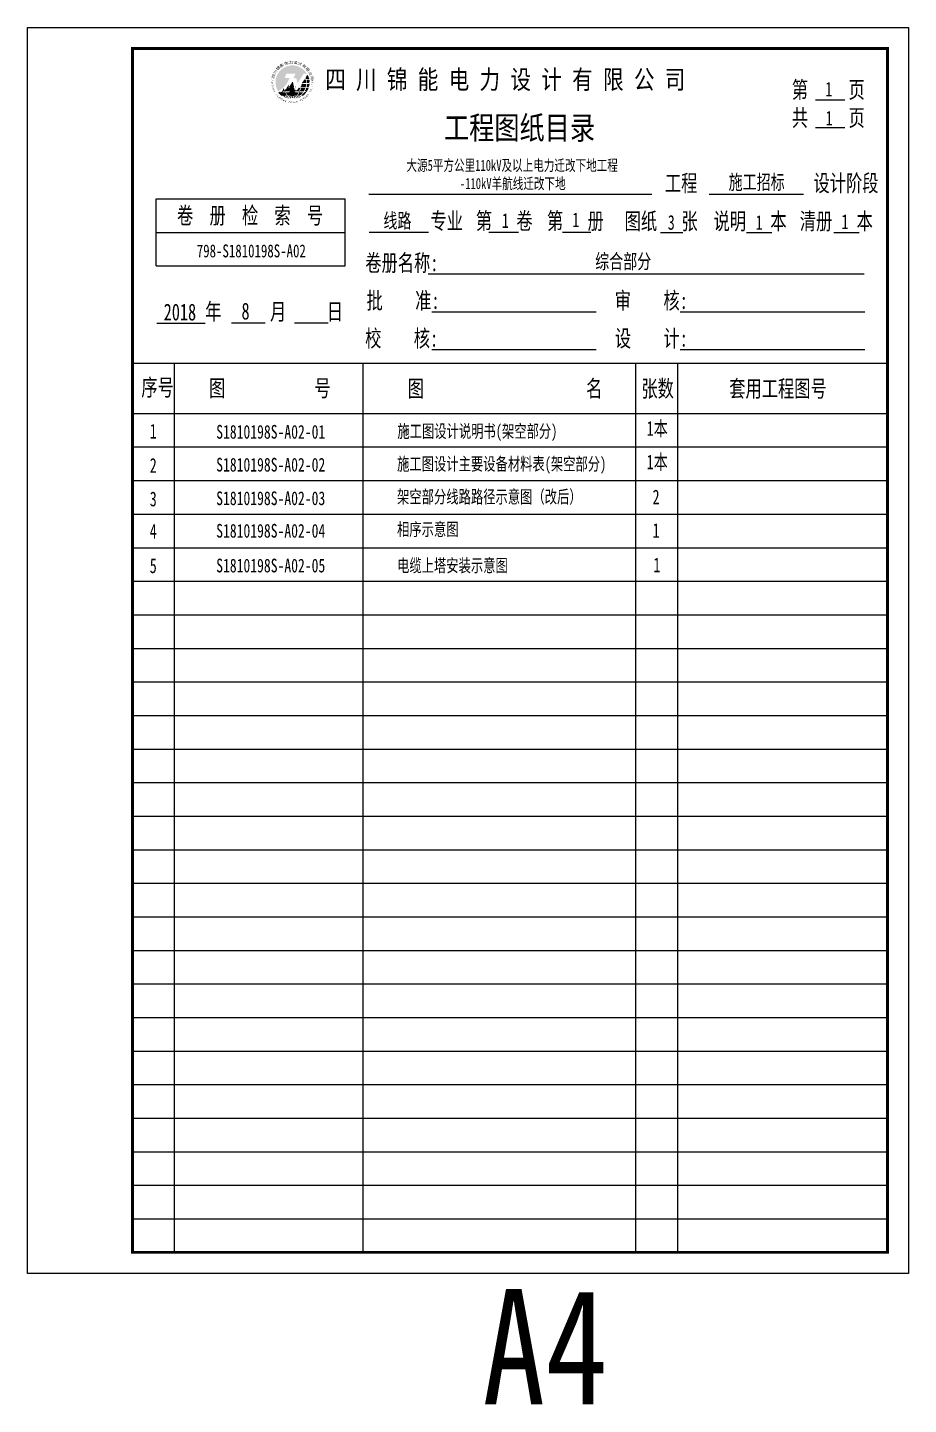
# Model space of a CAD drawing. Header units: inches. Extents: x 16 to 946, y -28 to 305.
# Drawn here: x 15.7 to 225.7, y -28.2 to 300.1 of the extents above; entities that cross this region are included whole.
import ezdxf
from ezdxf.enums import TextEntityAlignment as Align

# ---------------------------------------------------------------- set-up
doc = ezdxf.new("R2010")
doc.units = ezdxf.units.IN
doc.header["$MEASUREMENT"] = 0
for name, color, linetype in [('原状电力线', 7, 'Continuous'), ('图框', 84, 'Continuous'), ('图框－字', 40, 'Continuous')]:
    doc.layers.add(name, color=color, linetype=linetype)
doc.styles.add('宋体-0.71', font='', dxfattribs={"width": 0.71})
doc.styles.add('宋体-0.8', font='', dxfattribs={"width": 0.8})
doc.styles.add('宋体-0.9', font='', dxfattribs={"width": 0.9})
doc.styles.add('宋体B', font='', dxfattribs={"width": 0.75, "height": 3.5})
doc.styles.add('宋体－0.71', font='', dxfattribs={"width": 0.71})
doc.styles.get('宋体-0.71').set_extended_font_data('SimSun')
doc.styles.get('宋体-0.8').set_extended_font_data('SimSun')
doc.styles.get('宋体-0.9').set_extended_font_data('SimSun')
doc.styles.get('宋体B').set_extended_font_data('SimSun')
doc.styles.get('宋体－0.71').set_extended_font_data('SimSun')

# ---------------------------------------------------------------- blocks, each defined once
blk = doc.blocks.new('锦能logo')
h = blk.add_hatch(color=256)
h.set_gradient(color1=(0, 0, 255), color2=(209, 209, 255), rotation=134.99999999999994, one_color=1, tint=0.9100000262260437, name='CURVED')
h.paths.add_polyline_path([(2956.981062167134, 7398.653929549574, 0.1437894166291007), (2957.616142303794, 7396.491219602932, 0.1827803456007146), (2960.321191244089, 7399.67334109557), (2959.180153983889, 7399.67334109557), (2959.553200110413, 7400.673341095568), (2961.705198880404, 7400.673341095568), (2961.291227192975, 7399.563634659838), (2961.944313963222, 7399.563634659838), (2962.22901424623, 7398.383151630135), (2963.6834255885, 7400.673341095568), (2964.433883768071, 7400.673341095568, 0.7651000113716319)])
h = blk.add_hatch(color=256)
edge = h.paths.add_edge_path()
edge.add_spline(control_points=[(2964.321339429546, 7398.453929549575), (2964.333550000845, 7398.721104585125), (2964.320737977568, 7398.989764808892), (2964.28360268591, 7399.253929549574)], knot_values=[4.660048990562125, 4.660048990562125, 4.660048990562125, 4.660048990562125, 4.870036013834051, 4.870036013834051, 4.870036013834051, 4.870036013834051], degree=3, periodic=0)
edge.add_line((2964.28360268591, 7399.253929549574), (2963.946340973735, 7399.253929549574))
edge.add_line((2963.946340973735, 7399.253929549574), (2963.407530677874, 7398.453929549575))
edge.add_line((2963.407530677874, 7398.453929549575), (2964.321339429546, 7398.453929549575))
edge = h.paths.add_edge_path()
edge.add_line((2964.935806153789, 7399.253929549574), (2964.485973203536, 7399.253929549574))
edge.add_ellipse((2960.981062167133, 7398.653929549574), major_axis=(0, 4), ratio=0.8862548494234943, start_angle=267.13401601740213, end_angle=278.626926558679, ccw=False)
edge.add_line((2964.521647517566, 7398.453929549575), (2964.976059038221, 7398.453929549575))
edge.add_arc((2960.981062167133, 7398.653929549577), 3.999999999999988, 357.1340160173777, 359.9999999999757)
edge.add_arc((2960.981062167133, 7398.653929549573), 4, 1.13991e-11, 8.626926558690478)
edge = h.paths.add_edge_path()
edge.add_spline(control_points=[(2964.154284994874, 7397.453929549576), (2964.226842945412, 7397.701088076622), (2964.277265516587, 7397.956760359453), (2964.305052440105, 7398.228478990844), (2964.306294910523, 7398.241200859534), (2964.307479708482, 7398.253929549574)], knot_values=[4.39285942548523, 4.39285942548523, 4.39285942548523, 4.39285942548523, 4.597508568944722, 4.597508568944722, 4.607554696123628, 4.607554696123628, 4.607554696123628, 4.607554696123628], degree=3, periodic=0)
edge.add_line((2964.307479708481, 7398.253929549574), (2963.272828103908, 7398.253929549574))
edge.add_line((2963.272828103909, 7398.253929549574), (2963.152534636767, 7398.075323508726))
edge.add_ellipse((2960.981062167133, 7398.653929549574), major_axis=(0, 4), ratio=0.548638331573045, start_angle=252.54239687627899, end_angle=261.68290055675214, ccw=False)
edge.add_line((2963.074532614683, 7397.453929549574), (2964.154284994874, 7397.453929549574))
edge = h.paths.add_edge_path()
edge.add_line((2964.96101191556, 7398.253929549574), (2964.508311932138, 7398.253929549574))
edge.add_ellipse((2960.981062167133, 7398.653929549574), major_axis=(0, 4), ratio=0.8862548494234943, start_angle=252.5423968762787, end_angle=264.2608295227337, ccw=False)
edge.add_line((2964.362795140377, 7397.453929549574), (2964.796818972801, 7397.453929549574))
edge.add_arc((2960.981062167133, 7398.653929549573), 3.999999999999845, 342.5423968762892, 354.2608295227445)
edge = h.paths.add_edge_path()
edge.add_spline(control_points=[(2963.708071417149, 7396.453929549574), (2963.722060495244, 7396.476284119536), (2963.735835845721, 7396.498816594688), (2963.885982688607, 7396.750288058729), (2964.000270169787, 7396.996499318715), (2964.090091903093, 7397.253929549575)], knot_values=[4.097934744531436, 4.097934744531436, 4.097934744531436, 4.097934744531436, 4.119530461088637, 4.119530461088637, 4.337106801878666, 4.337106801878666, 4.337106801878666, 4.337106801878666], degree=3, periodic=0)
edge.add_line((2964.090091903093, 7397.253929549575), (2963.036809336644, 7397.253929549575))
edge.add_ellipse((2960.981062167133, 7398.653929549574), major_axis=(0, 4), ratio=0.548638331573045, start_angle=236.63298703077072, end_angle=249.5126848852783, ccw=False)
edge.add_line((2962.813875537502, 7396.453929549574), (2963.708071417149, 7396.453929549574))
edge = h.paths.add_edge_path()
edge.add_line((2964.728060966172, 7397.253929549575), (2964.301858023566, 7397.253929549575))
edge.add_ellipse((2960.981062167133, 7398.653929549574), major_axis=(0, 4), ratio=0.8862548494234943, start_angle=236.6329870307723, end_angle=249.51268488527768, ccw=False)
edge.add_line((2963.941737067337, 7396.453929549574), (2964.321720784831, 7396.453929549574))
edge.add_arc((2960.981062167133, 7398.653929549574), 3.999999999999916, 326.6329870307686, 339.5126848852755)
edge = h.paths.add_edge_path()
edge.add_spline(control_points=[(2962.784279539617, 7395.453929549574), (2963.0816886685, 7395.670685139674), (2963.349455536195, 7395.941706136046), (2963.573843342575, 7396.253929549574)], knot_values=[3.714253050741603, 3.714253050741603, 3.714253050741603, 3.714253050741603, 4.031885701711839, 4.031885701711839, 4.031885701711839, 4.031885701711839], degree=3, periodic=0)
edge.add_line((2963.573843342575, 7396.253929549574), (2962.736704828167, 7396.253929549574))
edge.add_ellipse((2960.981062167133, 7398.653929549574), major_axis=(0, 4), ratio=0.548638331573045, start_angle=216.8698976458475, end_angle=233.130102354157, ccw=False)
edge.add_line((2962.297794162909, 7395.453929549574), (2962.784279539617, 7395.453929549574))
edge = h.paths.add_edge_path()
edge.add_line((2964.181062167133, 7396.253929549574), (2963.817077685288, 7396.253929549574))
edge.add_ellipse((2960.981062167133, 7398.653929549574), major_axis=(0, 4), ratio=0.8862548494234943, start_angle=216.8698976458474, end_angle=233.1301023541559, ccw=False)
edge.add_line((2963.108073805749, 7395.453929549574), (2963.381062167133, 7395.453929549574))
edge.add_arc((2960.981062167133, 7398.653929549574), 3.999999999999961, 306.8698976458538, 323.1301023541625)
h = blk.add_hatch(color=256)
edge = h.paths.add_edge_path()
edge.add_line((2964.636341288388, 7400.278409326524), (2964.359166231878, 7399.866872934381))
edge.add_ellipse((2960.981062167133, 7398.653929549574), major_axis=(0, 4), ratio=0.8862548494234943, start_angle=281.5369590328168, end_angle=287.6520596271704, ccw=False)
edge.add_line((2964.45445762818, 7399.453929549574), (2964.900245755586, 7399.453929549574))
edge.add_arc((2960.981062167133, 7398.653929549574), 3.999999999999953, 11.53695903281878, 23.96132766610068)
edge = h.paths.add_edge_path()
edge.add_spline(control_points=[(2964.250670857409, 7399.453929549574), (2964.238540475621, 7399.518107791411), (2964.224955721538, 7399.581923909234), (2964.209926932942, 7399.645289493854)], knot_values=[4.923285607825284, 4.923285607825284, 4.923285607825284, 4.923285607825284, 4.974821320729691, 4.974821320729691, 4.974821320729691, 4.974821320729691], degree=3, periodic=0)
edge.add_line((2964.209926932942, 7399.645289493854), (2964.081043547701, 7399.453929549574))
edge.add_line((2964.081043547701, 7399.453929549574), (2964.250670857409, 7399.453929549574))
h = blk.add_hatch(color=256)
edge = h.paths.add_edge_path()
edge.add_ellipse((2960.981062167133, 7398.653929549574), major_axis=(0, 4), ratio=0.2227920946588142, start_angle=112.99399430776069, end_angle=123.36701296922661, ccw=False)
edge.add_arc((2957.627393821145, 7401.120008587621), 4.758928899940781, 290.43028847167915, 302.16282589198244, ccw=False)
edge.add_spline(control_points=[(2959.288581126923, 7396.660427776624), (2959.311716001526, 7396.59007686566), (2959.336077830355, 7396.521201268988), (2959.361581253227, 7396.453929549574)], knot_values=[2.11062697296516, 2.11062697296516, 2.11062697296516, 2.11062697296516, 2.174523381089376, 2.174523381089376, 2.174523381089376, 2.174523381089376], degree=3, periodic=0)
edge.add_line((2959.361581253227, 7396.453929549574), (2960.236789836156, 7396.453929549574))
edge = h.paths.add_edge_path()
edge.add_ellipse((2960.981062167133, 7398.653929549574), major_axis=(0, 4), ratio=0.548638331573045, start_angle=120.9869532087852, end_angle=123.36701296923081, ccw=False)
edge.add_arc((2957.627393821145, 7401.120008587621), 4.75892889994079, 281.33658652327006, 288.02179753906887, ccw=False)
edge.add_line((2958.562867329798, 7396.453929549574), (2959.148248796764, 7396.453929549574))
edge = h.paths.add_edge_path()
edge.add_ellipse((2960.981062167133, 7398.653929549574), major_axis=(0, 4), ratio=0.8862548494234943, start_angle=126.86989764584419, end_angle=143.1301023541536, ccw=False)
edge.add_line((2958.145046648978, 7396.253929549574), (2957.781062167133, 7396.253929549574))
edge.add_arc((2960.981062167133, 7398.653929549574), 3.999999999999808, 216.869897645844, 233.130102354156)
edge.add_line((2958.581062167133, 7395.453929549574), (2958.854050528517, 7395.453929549574))
edge = h.paths.add_edge_path()
edge.add_ellipse((2960.981062167133, 7398.653929549574), major_axis=(0, 4), ratio=0.548638331573045, start_angle=126.869897645843, end_angle=143.1301023541535, ccw=False)
edge.add_line((2959.225419506099, 7396.253929549574), (2958.388133573606, 7396.253929549574))
edge.add_spline(control_points=[(2958.388133573605, 7396.253929549574), (2958.428873015288, 7396.197209226918), (2958.47105159217, 7396.141861338325), (2958.514584378582, 7396.087959601681)], knot_values=[2.251264128307453, 2.251264128307453, 2.251264128307453, 2.251264128307453, 2.308950918631056, 2.308950918631056, 2.308950918631056, 2.308950918631056], degree=3, periodic=0)
edge.add_spline(control_points=[(2958.514584378582, 7396.087959601681), (2958.579933067868, 7396.007045694479), (2958.648333350761, 7395.929390565146), (2958.719497950681, 7395.855243577877)], knot_values=[2.308950918631056, 2.308950918631056, 2.308950918631056, 2.308950918631056, 2.395546711078183, 2.395546711078183, 2.395546711078183, 2.395546711078183], degree=3, periodic=0)
edge.add_spline(control_points=[(2958.719497950681, 7395.855243577877), (2958.784879693385, 7395.787121797534), (2958.852594748059, 7395.721961178952), (2958.922420333952, 7395.659955102126)], knot_values=[2.395546711078183, 2.395546711078183, 2.395546711078183, 2.395546711078183, 2.475105702872352, 2.475105702872352, 2.475105702872352, 2.475105702872352], degree=3, periodic=0)
edge.add_spline(control_points=[(2958.922420333952, 7395.659955102126), (2958.998625351018, 7395.592284003029), (2959.07734416236, 7395.528370189746), (2959.158287177293, 7395.46846503519)], knot_values=[2.475105702872352, 2.475105702872352, 2.475105702872352, 2.475105702872352, 2.5619333928921, 2.5619333928921, 2.5619333928921, 2.5619333928921], degree=3, periodic=0)
edge.add_spline(control_points=[(2959.158287177293, 7395.46846503519), (2959.164869775819, 7395.463593316706), (2959.171467084271, 7395.458748109767), (2959.178078946897, 7395.453929549574)], knot_values=[2.5619333928921, 2.5619333928921, 2.5619333928921, 2.5619333928921, 2.568994555918444, 2.568994555918444, 2.568994555918444, 2.568994555918444], degree=3, periodic=0)
edge.add_line((2959.178078946897, 7395.453929549574), (2959.664330171358, 7395.453929549574))
edge = h.paths.add_edge_path()
edge.add_ellipse((2960.981062167133, 7398.653929549574), major_axis=(0, 4), ratio=0.2227920946588142, start_angle=126.8698976458474, end_angle=143.1301023541531, ccw=False)
edge.add_line((2960.268127464225, 7396.253929549574), (2959.44278636639, 7396.253929549574))
edge.add_spline(control_points=[(2959.44278636639, 7396.253929549574), (2959.566802330377, 7395.968304404979), (2959.711907769087, 7395.717357848514), (2959.885958734283, 7395.492582574107), (2959.901564914547, 7395.473031038097), (2959.917281615523, 7395.453929549574)], knot_values=[2.239461292921109, 2.239461292921109, 2.239461292921109, 2.239461292921109, 2.525164764367402, 2.525164764367402, 2.553069319174483, 2.553069319174483, 2.553069319174483, 2.553069319174483], degree=3, periodic=0)
edge.add_line((2959.917281615523, 7395.453929549574), (2960.446361139952, 7395.453929549574))
edge = h.paths.add_edge_path()
edge.add_ellipse((2960.981062167133, 7398.653929549574), major_axis=(0, 4), ratio=0.8862548494234943, start_angle=148.2116693829467, end_angle=179.9999999999962, ccw=False)
edge.add_line((2959.113607321071, 7395.253929549574), (2958.873931416562, 7395.253929549574))
edge.add_arc((2960.981062167133, 7398.653929549574), 4, 238.2116693829475, 269.9999999999968)
h = blk.add_hatch(color=256)
edge = h.paths.add_edge_path()
edge.add_line((2960.303633320672, 7397.453929549576), (2961.275626788034, 7397.453929549574))
edge.add_line((2961.275626788034, 7397.453929549574), (2961.028117067938, 7398.653859529253))
edge.add_arc((2949.396426195539, 7404.858068765025), 13.18288453989743, 325.8301632773273, 331.9250557706892, ccw=False)
h.paths.add_polyline_path([(2960.656764305257, 7395.45319312562), (2960.470422019384, 7396.254326736809), (2961.491919576964, 7396.254326736809), (2961.312051362964, 7395.45319312562)])
edge = h.paths.add_edge_path()
edge.add_line((2961.554203114296, 7396.67963156367), (2961.523220757679, 7396.454030657793))
edge.add_line((2961.523220757679, 7396.454030657793), (2960.438661576827, 7396.454030657792))
edge.add_line((2960.438661576827, 7396.454030657792), (2960.338518995747, 7397.25691873606))
edge.add_line((2960.338518995747, 7397.25691873606), (2961.331495671739, 7397.253929549575))
edge.add_line((2961.331495671739, 7397.253929549575), (2961.373950294682, 7397.011791336146))
edge.add_arc((2961.870947410163, 7397.066507578737), 0.4999999999999713, 186.2826018710461, 230.6920239323921)
h.paths.add_polyline_path([(2959.288296430605, 7396.660355698461), (2960.160759453479, 7397.090699799897), (2960.137815593471, 7397.262492086918)])
h = blk.add_hatch(color=256)
edge = h.paths.add_edge_path()
edge.add_ellipse((2960.981062167133, 7398.653929549574), major_axis=(0, 4), ratio=0.548638331573045, start_angle=148.2116693829451, end_angle=156.4349843470533, ccw=False)
edge.add_line((2959.825009467735, 7395.253929549574), (2959.487741293253, 7395.253929549574))
edge.add_spline(control_points=[(2959.487741293253, 7395.253929549574), (2959.497414595796, 7395.248441286056), (2959.50711107926, 7395.243007554984), (2959.705199304247, 7395.133381292929), (2959.901981436066, 7395.049746957019), (2960.103702934556, 7394.987501514934)], knot_values=[2.675861574488249, 2.675861574488249, 2.675861574488249, 2.675861574488249, 2.685596137520381, 2.685596137520381, 2.87426176627722, 2.87426176627722, 2.87426176627722, 2.87426176627722], degree=3, periodic=0)
edge = h.paths.add_edge_path()
edge.add_ellipse((2960.981062167133, 7398.653929549574), major_axis=(0, 4), ratio=0.2227920946588142, start_angle=148.2116693829511, end_angle=159.7350271753392, ccw=False)
edge.add_line((2960.511610093494, 7395.253929549574), (2960.102659638547, 7395.253929549574))
edge.add_spline(control_points=[(2960.102659638531, 7395.253929549589), (2960.271023879841, 7395.093847910067), (2960.447455135382, 7394.981508139251), (2960.639160360004, 7394.912288348518), (2960.655780749933, 7394.90669959402), (2960.672395110727, 7394.901526130303)], knot_values=[2.660182515614395, 2.660182515614395, 2.660182515614395, 2.660182515614395, 2.946025558428636, 2.946025558428636, 2.973172350748402, 2.973172350748402, 2.973172350748402, 2.973172350748402], degree=3, periodic=0)
edge = h.paths.add_edge_path(flags=17)
edge.add_spline(control_points=[(2961.858516553375, 7394.987577166084), (2962.070582387616, 7395.053111472752), (2962.277192669183, 7395.142258694488), (2962.474328626089, 7395.253929549574)], knot_values=[3.408957094167295, 3.408957094167295, 3.408957094167295, 3.408957094167295, 3.607306422438473, 3.607306422438473, 3.607306422438473, 3.607306422438473], degree=3, periodic=0)
edge.add_line((2962.474328626089, 7395.253929549574), (2962.137114866532, 7395.253929549574))
edge.add_ellipse((2960.981062167133, 7398.653929549574), major_axis=(0, 4), ratio=0.548638331573045, start_angle=203.5677259901117, end_angle=211.7883306170559, ccw=False)
edge = h.paths.add_edge_path()
edge.add_line((2963.088192917704, 7395.253929549574), (2962.848517013196, 7395.253929549574))
edge.add_ellipse((2960.981062167133, 7398.653929549574), major_axis=(0, 4), ratio=0.8862548494234943, start_angle=179.9999999999962, end_angle=211.7883306170542, ccw=False)
edge.add_arc((2960.981062167133, 7398.653929549574), 4, 269.9999999999968, 301.7883306170561)
h = blk.add_hatch(color=256)
edge = h.paths.add_edge_path()
edge.add_spline(control_points=[(2962.871261622121, 7397.453929549574), (2962.886847128583, 7397.541483108903), (2962.900749563245, 7397.630106074602), (2962.912924268924, 7397.719561386606)], knot_values=[4.39846764421691, 4.39846764421691, 4.39846764421691, 4.39846764421691, 4.469670888643413, 4.469670888643413, 4.469670888643413, 4.469670888643413], degree=3, periodic=0)
edge.add_line((2962.912924268924, 7397.719561386606), (2962.734017808048, 7397.453929549574))
edge.add_line((2962.734017808048, 7397.453929549574), (2962.871261622121, 7397.453929549574))
edge = h.paths.add_edge_path()
edge.add_spline(control_points=[(2962.600473923594, 7396.453929549574), (2962.640374726167, 7396.559172065085), (2962.677499260145, 7396.668319759509), (2962.757534068245, 7396.932966224926), (2962.797902888273, 7397.091194768968), (2962.832336246277, 7397.253929549575)], knot_values=[4.108645960211935, 4.108645960211935, 4.108645960211935, 4.108645960211935, 4.208607940612338, 4.208607940612338, 4.343707102819545, 4.343707102819545, 4.343707102819545, 4.343707102819545], degree=3, periodic=0)
edge.add_line((2962.832336246277, 7397.253929549575), (2962.599315234083, 7397.253929549575))
edge.add_line((2962.599315234084, 7397.253929549575), (2962.271781169773, 7396.767622488517))
edge.add_arc((2961.870947410164, 7397.066507578737), 0.4999999999999713, 255.2323980017045, 323.2896350481477, ccw=False)
edge.add_ellipse((2960.981062167133, 7398.653929549574), major_axis=(0, 4), ratio=0.2227920946588142, start_angle=236.6329870307735, end_angle=238.820130398395, ccw=False)
edge.add_line((2961.72533449811, 7396.453929549574), (2962.600473923594, 7396.453929549574))
edge = h.paths.add_edge_path()
edge.add_spline(control_points=[(2962.044765516351, 7395.453929549574), (2962.077254990169, 7395.493381026517), (2962.109265684618, 7395.534732932496), (2962.280280676527, 7395.769808874506), (2962.408222392252, 7395.997981287271), (2962.519292112041, 7396.253929549574)], knot_values=[3.730062961207604, 3.730062961207604, 3.730062961207604, 3.730062961207604, 3.787747146551104, 3.787747146551104, 4.043715071269597, 4.043715071269597, 4.043715071269597, 4.043715071269597], degree=3, periodic=0)
edge.add_line((2962.519292112041, 7396.253929549574), (2961.693996870041, 7396.253929549574))
edge.add_ellipse((2960.981062167133, 7398.653929549574), major_axis=(0, 4), ratio=0.2227920946588142, start_angle=216.869897645847, end_angle=233.13010235415152, ccw=False)
edge.add_line((2961.515763194314, 7395.453929549574), (2962.044765516351, 7395.453929549574))
edge = h.paths.add_edge_path()
edge.add_spline(control_points=[(2961.687206736099, 7395.108670120731), (2961.710849277093, 7395.126184182917), (2961.734401723015, 7395.144603203798), (2961.757839030543, 7395.1639211968)], knot_values=[3.526917542540041, 3.526917542540041, 3.526917542540041, 3.526917542540041, 3.566033487143058, 3.566033487143058, 3.566033487143058, 3.566033487143058], degree=3, periodic=0)
edge.add_spline(control_points=[(2961.757839030543, 7395.1639211968), (2961.791066722037, 7395.191308827008), (2961.824062991302, 7395.220503344761), (2961.856756475953, 7395.251487690944)], knot_values=[3.566033487143058, 3.566033487143058, 3.566033487143058, 3.566033487143058, 3.621489197586636, 3.621489197586636, 3.621489197586636, 3.621489197586636], degree=3, periodic=0)
edge.add_spline(control_points=[(2961.856756475953, 7395.251487690944), (2961.857614028328, 7395.252300412498), (2961.858471372382, 7395.25311436548), (2961.859328506827, 7395.253929549591)], knot_values=[3.621489197586636, 3.621489197586636, 3.621489197586636, 3.621489197586636, 3.622943804725669, 3.622943804725669, 3.622943804725669, 3.622943804725669], degree=3, periodic=0)
edge.add_line((2961.85932850681, 7395.253929549574), (2961.450514240773, 7395.253929549574))
edge.add_ellipse((2960.981062167133, 7398.653929549574), major_axis=(0, 4), ratio=0.2227920946588142, start_angle=200.2593301670571, end_angle=211.7883306170499, ccw=False)
edge.add_spline(control_points=[(2961.289646889722, 7394.901389705381), (2961.306832910057, 7394.9067557857), (2961.32402443564, 7394.91257148374), (2961.34122246483, 7394.918837188779)], knot_values=[3.309935535646117, 3.309935535646117, 3.309935535646117, 3.309935535646117, 3.338035074114369, 3.338035074114369, 3.338035074114369, 3.338035074114369], degree=3, periodic=0)
edge.add_spline(control_points=[(2961.34122246483, 7394.918837188779), (2961.358880588583, 7394.925270518653), (2961.376545568579, 7394.932178255442), (2961.399365473753, 7394.941710888665), (2961.404513032477, 7394.943903845129), (2961.409660913406, 7394.946139630558)], knot_values=[3.338035074114369, 3.338035074114369, 3.338035074114369, 3.338035074114369, 3.36688635248987, 3.36688635248987, 3.375288881217743, 3.375288881217743, 3.375288881217743, 3.375288881217743], degree=3, periodic=0)
edge.add_spline(control_points=[(2961.409660913406, 7394.946139630558), (2961.433397456778, 7394.956448691416), (2961.457140850441, 7394.967668326879), (2961.480866759613, 7394.979792719738)], knot_values=[3.375288881217743, 3.375288881217743, 3.375288881217743, 3.375288881217743, 3.4140323934231, 3.4140323934231, 3.4140323934231, 3.4140323934231], degree=3, periodic=0)
edge.add_spline(control_points=[(2961.480866759613, 7394.979792719738), (2961.503459204677, 7394.991337890781), (2961.526035795927, 7395.003703437707), (2961.548575522274, 7395.016884337836)], knot_values=[3.4140323934231, 3.4140323934231, 3.4140323934231, 3.4140323934231, 3.450925001616034, 3.450925001616034, 3.450925001616034, 3.450925001616034], degree=3, periodic=0)
edge.add_spline(control_points=[(2961.548575522274, 7395.016884337836), (2961.572467203149, 7395.030855841071), (2961.596317464107, 7395.04574344226), (2961.620101281948, 7395.061541159631)], knot_values=[3.450925001616034, 3.450925001616034, 3.450925001616034, 3.450925001616034, 3.490030464037291, 3.490030464037291, 3.490030464037291, 3.490030464037291], degree=3, periodic=0)
edge.add_spline(control_points=[(2961.620101281948, 7395.061541159631), (2961.642535885747, 7395.076442700357), (2961.664911371012, 7395.092154027529), (2961.687206736099, 7395.108670120731)], knot_values=[3.490030464037291, 3.490030464037291, 3.490030464037291, 3.490030464037291, 3.526917542540041, 3.526917542540041, 3.526917542540041, 3.526917542540041], degree=3, periodic=0)
h = blk.add_hatch(color=256)
edge = h.paths.add_edge_path()
edge.add_spline(control_points=[(2960.981062167194, 7394.853935159444), (2960.981727004263, 7394.854017897967), (2960.991820073574, 7394.85503193055), (2961.038327152559, 7394.893489684063), (2961.071455213247, 7394.93046201283), (2961.148447622351, 7395.051408580002), (2961.192914586096, 7395.141947061633), (2961.236713616394, 7395.253929549574)], knot_values=[3.169311877621223, 3.169311877621223, 3.169311877621223, 3.169311877621223, 3.323781551669675, 3.323781551669675, 3.478251225718127, 3.478251225718127, 3.66092720216701, 3.66092720216701, 3.66092720216701, 3.66092720216701], degree=3, periodic=0)
edge.add_line((2961.236713616394, 7395.253929549574), (2960.725135237765, 7395.253929549574))
edge.add_spline(control_points=[(2960.725135237765, 7395.253929549574), (2960.779769687456, 7395.113926995359), (2960.836751859494, 7395.007446897527), (2960.9219513646, 7394.892951199977), (2960.953212038973, 7394.867689729759), (2960.977467314246, 7394.854184245434), (2960.980650265171, 7394.853986420347), (2960.981062167138, 7394.853935159435)], knot_values=[2.62227151623049, 2.62227151623049, 2.62227151623049, 2.62227151623049, 2.850686360674083, 2.850686360674083, 3.018171193868114, 3.018171193868114, 3.113873434683093, 3.113873434683093, 3.113873434683093, 3.113873434683093], degree=3, periodic=0)
at = {"color": 7, "lineweight": 0}
for p, q in [((2963.946340973735, 7399.253929549574), (2963.407530677874, 7398.453929549575)), ((2964.636341288388, 7400.278409326524), (2964.359166231878, 7399.866872934381)), ((2961.275626788034, 7397.453929549574), (2961.028117067938, 7398.653859529253)), ((2961.373950294682, 7397.011791336146), (2961.331495671739, 7397.253929549575)), ((2962.599315234083, 7397.253929549575), (2962.271781169773, 7396.767622488517))]:
    blk.add_line(p, q, dxfattribs=at)
for p, q in [((2960.137815593471, 7397.262492086918), (2959.288296430605, 7396.660355698461)), ((2959.288296430605, 7396.660355698461), (2960.160759453479, 7397.090699799897)), ((2960.160759453479, 7397.090699799897), (2960.137815593471, 7397.262492086918)), ((2960.303633320672, 7397.453929549576), (2961.275626788034, 7397.453929549574)), ((2960.338518995747, 7397.25691873606), (2961.331495671739, 7397.253929549575)), ((2960.338518995747, 7397.25691873606), (2960.438661576827, 7396.454030657792)), ((2960.438661576827, 7396.454030657792), (2961.523220757679, 7396.454030657793)), ((2960.470422019384, 7396.254326736809), (2961.491919576964, 7396.254326736809)), ((2960.656764305257, 7395.45319312562), (2960.470422019384, 7396.254326736809)), ((2961.491919576964, 7396.254326736809), (2961.312051362964, 7395.45319312562)), ((2961.554203114296, 7396.67963156367), (2961.523220757679, 7396.454030657793)), ((2961.312051362964, 7395.45319312562), (2960.656764305257, 7395.45319312562))]:
    blk.add_line(p, q)
for centre, radius, start, end in [((2960.981062167133, 7398.653929549574), 3.999999999999999, 11.53695903280796, 23.96132766610368), ((2960.981062167133, 7398.653929549573), 4, 0, 8.626926558710773), ((2960.981062167133, 7398.653929549574), 4, 216.8698976458544, 233.1301023541664), ((2957.627393821145, 7401.120008587621), 4.758928899940781, 281.3365865232777, 288.0217975390541), ((2949.396426195539, 7404.858068765025), 13.18288453989743, 325.8301632773273, 331.9250557706892), ((2961.870947410163, 7397.066507578737), 0.4999999999999713, 186.2826018710461, 230.6920239323921), ((2961.870947410164, 7397.066507578737), 0.4999999999999713, 255.232398001711, 323.2896350481268), ((2960.981062167133, 7398.653929549574), 4, 306.8698976458335, 323.1301023541456), ((2960.981062167133, 7398.653929549574), 4, 326.6329870307663, 339.5126848852572), ((2960.981062167133, 7398.653929549573), 3.999999999999999, 342.5423968762713, 354.2608295227657)]:
    blk.add_arc(centre, radius, start, end, dxfattribs=at)
for start_param, end_param in [(4.913746901175043, 5.020475540637175), (2.214297435588184, 2.498091544796467)]:
    blk.add_ellipse((2960.981062167133, 7398.653929549574), major_axis=(0, 4), ratio=0.8862548494234943, start_param=start_param, end_param=end_param)
blk.add_open_spline([(2958.388133573605, 7396.253929549574), (2958.612520476636, 7395.941522284908), (2958.880565643273, 7395.670749807746), (2959.178078946897, 7395.453929549574)], degree=3)
at = {"width": 1.199999999999999}
for s, height, rotation, style, p in [('锦', 0.6, 47.72727272727273, '宋体-0.9', (2957.506557434682, 7401.419712636435)), ('能', 0.6, 34.0909090909091, '宋体-0.8', (2958.246008285137, 7402.167906883606)), ('电', 0.6, 20.45454545454546, '宋体-0.8', (2959.165383876876, 7402.687764077343)), ('力', 0.6, 6.818181818181818, '宋体-0.71', (2960.194816752031, 7402.993218109758)), ('设', 0.6, 353.1818181818182, '宋体－0.71', (2961.217755710953, 7403.090085648852)), ('计', 0.6, 339.5454545454545, '宋体-0.8', (2962.264045471879, 7402.92139644756)), ('有', 0.6, 325.9090909090909, '宋体-0.8', (2963.230902280205, 7402.483390558791)), ('S', 0.4, 262.9846218197222, '宋体-0.8', (2956.044725810823, 7399.287284823755)), ('四', 0.6, 75.00000000000001, '宋体-0.8', (2956.620283041136, 7399.489826739384)), ('川', 0.6, 61.36363636363636, '宋体-0.8', (2956.929735555601, 7400.541327975904)), ('限', 0.6, 312.2727272727273, '宋体－0.71', (2964.07805952731, 7401.866034095592)), ('公', 0.6, 298.6363636363636, '宋体-0.8', (2964.75650162721, 7401.045383321623)), ('司', 0.6, 285, '宋体-0.8', (2965.244470925319, 7400.092294421289)), ('D', 0.4, 92.9846218197223, '宋体-0.8', (2965.952385471478, 7398.887382177773)), ('I', 0.4, 268.4131932482936, '宋体-0.8', (2956.006947292615, 7398.817443283114)), ('C', 0.4, 273.8417646768651, '宋体-0.8', (2956.013787457748, 7398.346134995589)), ('H', 0.4, 279.2703361054365, '宋体-0.8', (2956.065184948741, 7397.877587679225)), ('U', 0.4, 284.6989075340079, '宋体-0.8', (2956.16067872108, 7397.416004285682)), ('A', 0.4, 290.1274789625793, '宋体-0.8', (2956.29941217887, 7396.965525299001)), ('N', 0.4, 295.5560503911508, '宋体-0.8', (2956.480140858645, 7396.530191594751)), ('J', 0.4, 306.4131932482936, '宋体-0.8', (2956.960737049911, 7395.720409227881)), ('N', 0.4, 49.55605039115081, '宋体-0.8', (2964.751882952747, 7395.405935379516)), ('C', 0.4, 60.41319324829371, '宋体-0.8', (2965.296179874169, 7396.17435000853)), ('O', 0.4, 65.84176467686511, '宋体-0.8', (2965.511406205129, 7396.593701789512)), ('L', 0.4, 82.12747896257942, '宋体-0.8', (2965.907371537007, 7397.946800481983)), ('T', 0.4, 87.55605039115088, '宋体-0.8', (2965.952174378707, 7398.416024303976)), ('.', 0.4, 71.2703361054365, '宋体-0.8', (2965.685994555029, 7397.031534175053)), (',', 0.4, 76.698907534008, '宋体-0.8', (2965.818378835732, 7397.483919731822)), ('I', 0.4, 311.8417646768651, '宋体-0.8', (2957.256293529224, 7395.353224455203)), ('N', 0.4, 317.2703361054363, '宋体-0.8', (2957.585261836886, 7395.01564758647)), ('N', 0.4, 322.6989075340079, '宋体-0.8', (2957.944691069446, 7394.710706745434)), ('E', 0.4, 328.1274789625793, '宋体-0.8', (2958.331357083612, 7394.441137304956)), ('N', 0.4, 333.5560503911507, '宋体-0.8', (2958.741791417379, 7394.209357350224)), ('G', 0.4, 338.9846218197222, '宋体-0.8', (2959.172312402744, 7394.017445988105)), ('P', 0.4, 349.841764676865, '宋体-0.8', (2960.078021393778, 7393.759741885864)), ('O', 0.4, 355.2703361054365, '宋体-0.8', (2960.545085030853, 7393.696260796764)), ('W', 0.4, 0.6989075340078, '宋体-0.8', (2961.01605945935, 7393.677250866407)), ('E', 0.4, 6.127478962579288, '宋体-0.8', (2961.486719955994, 7393.702882617207)), ('R', 0.4, 11.5560503911507, '宋体-0.8', (2961.952844613533, 7393.772926127857)), ('D', 0.4, 22.4131932482936, '宋体-0.8', (2962.85483972493, 7394.04334247309)), ('E', 0.4, 27.84176467686501, '宋体-0.8', (2963.282619124345, 7394.241289625599)), ('S', 0.4, 33.2703361054365, '宋体-0.8', (2963.689753153948, 7394.47881893261)), ('I', 0.4, 38.69890753400791, '宋体-0.8', (2964.072589750047, 7394.753799714553)), ('G', 0.4, 44.1274789625794, '宋体-0.8', (2964.427694801189, 7395.063765345557))]:
    blk.add_text(s, height=height, rotation=rotation, dxfattribs=dict(at, style=style)).set_placement(p)

msp = doc.modelspace()

# ---------------------------------------------------------------- linework, layer by layer
at = {"layer": '图框', "color": 0}
for p, q in [((203.5843929706916, 282.8458281716848), (210.5843929706916, 282.8458281716848)), ((203.5843929706916, 276.2957281716845), (210.5843929706916, 276.2957281716845)), ((164.5785089376622, 260.2661209147236), (97.08677160884329, 260.2661209147236)), ((200.7492716088436, 260.2661209147236), (178.21061825779, 260.2661209147236)), ((46.42387160425822, 243.2620209147235), (46.42387160425822, 259.2620209147235)), ((46.42387160425822, 259.2620209147235), (91.42387160425824, 259.2620209147235)), ((91.42387160425824, 243.2620209147235), (91.42387160425824, 259.2620209147235)), ((46.42387160425822, 251.2620209147235), (91.42387160425915, 251.2620209147235)), ((111.303521523736, 251.2661209147236), (97.18021360781496, 251.2661209147236)), ((132.7567911922706, 251.2661209147236), (125.7148017259223, 251.2661209147236)), ((149.9852322417211, 251.2661209147236), (143.2779542377541, 251.2661209147236)), ((171.971522990997, 251.1938664010913), (166.6003552727097, 251.1938664010913)), ((193.1427316729701, 251.1938664010913), (187.14273167297, 251.1938664010913)), ((213.9753042183436, 251.1938664010913), (207.9753042183436, 251.1938664010913)), ((46.42387160425822, 243.2620209147235), (91.42387160425824, 243.2620209147235)), ((215.1963473470787, 241.2661209147236), (111.2554716088434, 241.2661209147236)), ((151.2683719292181, 232.2661209147236), (112.1471716088435, 232.2661209147236)), ((215.3256980270235, 232.2661209147236), (171.3467716088435, 232.2661209147236)), ((46.51763883908825, 229.6159281716846), (58.08217160645563, 229.6159281716846)), ((64.37306348445918, 229.729428171685), (72.3730634844592, 229.729428171685)), ((79.38807160645592, 229.729428171685), (87.38807160645592, 229.729428171685)), ((151.2683719292181, 223.2661209147236), (112.1471716088435, 223.2661209147236)), ((215.3256980270235, 223.2661209147236), (171.3467716088435, 223.2661209147236)), ((40.73097160425915, 220.1016209147237), (220.7309716064556, 220.1016209147237)), ((50.73097160425914, 8.101620914723746), (50.73097160425914, 220.1016209147237)), ((95.73097160425915, 8.101620914723746), (95.73097160425915, 220.1016209147237)), ((160.7309716042591, 8.101620914723746), (160.7309716042591, 220.1016209147237)), ((170.7309716042591, 8.101620914723746), (170.7309716042591, 220.1016209147237)), ((40.73097160425915, 208.1016209147238), (220.7309716064556, 208.1016209147238)), ((40.73097160425915, 200.1016209147238), (220.7309716064556, 200.1016209147238)), ((40.73097160425915, 192.1016209147237), (220.7309716064556, 192.1016209147237)), ((40.73097160425915, 184.1016209147237), (220.7309716064556, 184.1016209147237)), ((40.73097160425915, 176.1016209147237), (220.7309716064556, 176.1016209147237)), ((40.73097160425915, 168.1016209147237), (220.7309716064556, 168.1016209147237)), ((40.73097160425915, 160.1016209147237), (220.7309716064556, 160.1016209147237)), ((40.73097160425915, 152.1016209147237), (220.7309716064556, 152.1016209147237)), ((40.73097160425915, 144.1016209147237), (220.7309716064556, 144.1016209147237)), ((40.73097160425915, 136.1016209147237), (220.7309716064556, 136.1016209147237)), ((40.73097160425915, 128.1016209147237), (220.7309716064556, 128.1016209147237)), ((40.73097160425915, 120.1016209147237), (220.7309716064556, 120.1016209147237)), ((40.73097160425915, 112.1016209147237), (220.7309716064556, 112.1016209147237)), ((40.73097160425915, 104.1016209147237), (220.7309716064556, 104.1016209147237)), ((40.73097160425915, 96.10162091472375), (220.7309716064556, 96.10162091472375)), ((40.73097160425915, 88.10162091472375), (220.7309716064556, 88.10162091472375)), ((40.73097160425915, 80.10162091472375), (220.7309716064556, 80.10162091472375)), ((40.73097160425915, 72.10162091472375), (220.7309716064556, 72.10162091472375)), ((40.73097160425915, 64.10162091472375), (220.7309716064556, 64.10162091472375)), ((40.73097160425915, 56.10162091472375), (220.7309716064556, 56.10162091472375)), ((40.73097160425915, 48.10162091472374), (220.7309716064556, 48.10162091472374)), ((40.73097160425915, 40.10162091472375), (220.7309716064556, 40.10162091472375)), ((40.73097160425915, 32.10162091472375), (220.7309716064556, 32.10162091472375)), ((40.73097160425915, 24.10162091472375), (220.7309716064556, 24.10162091472375)), ((40.73097160425915, 16.10162091472374), (220.7309716064556, 16.10162091472374))]:
    msp.add_line(p, q, dxfattribs=at)
msp.add_lwpolyline([(15.73097160425914, 300.1016209839991), (225.7309716064556, 300.1016209839991), (225.7309716064556, 3.101620914723746), (15.73097160425914, 3.101620914723746)], close=True, dxfattribs=at)
at = {"layer": '图框', "color": 0, "const_width": 0.7}
msp.add_lwpolyline([(220.7309716064556, 8.101620914723746), (40.73097160425915, 8.101620914723746), (40.73097153676099, 295.1016209898789), (220.7309716064556, 295.1016209898789)], close=True, dxfattribs=at)

# ---------------------------------------------------------------- block references
at = {"color": 0}
msp.add_blockref('锦能logo', (-2882.132582816034, -7111.583266966133), dxfattribs=at)

# ---------------------------------------------------------------- texts
at = {"color": 0, "style": '宋体B', "width": 0.7}
for s, height, p in [('1', 3.5, (205.9157875635947, 283.6645172330086)), ('1', 3.5, (206.0050036646171, 276.7623014226584)), ('施工招标', 3.5, (182.8624178843727, 261.5190325262157)), ('线路', 3.5, (100.5576239335921, 252.3116827170371)), ('1', 3.5, (128.7954439114321, 252.3116827170371)), ('1', 3.5, (145.6241120721142, 252.5100538715146)), ('3', 3.5, (168.3510436210811, 251.9005027846358)), ('1', 3.5, (189.3219542329259, 251.8828185067916)), ('1', 3.5, (209.7650323010364, 252.0668014161962)), ('综合部分', 3.5, (151.05406817284, 242.6048411265765)), ('1', 3.5, (44.86601541250365, 202.1245745621869)), ('施工图设计说明书(架空部分)', 3.072478991596638, (103.8920583652655, 202.3435198425679)), ('1本', 3.5, (163.3427740966242, 202.7948001884855)), ('2', 3.5, (44.86601541250365, 193.9673867201712)), ('施工图设计主要设备材料表(架空部分)', 3.072478991596638, (103.8219303353864, 194.5362667497434)), ('1本', 3.5, (163.3427740966242, 194.7948001884855)), ('3', 3.5, (44.86601541250365, 185.9673867201712)), ('架空部分线路路径示意图（改后）', 3.072478991596638, (103.8168299447115, 186.7074106558664)), ('2', 3.5, (164.7232411486668, 186.4330831939495)), ('4', 3.5, (44.86601541250365, 178.2817617126957)), ('相序示意图', 3.072478991596638, (103.8168299447115, 178.9563255834651)), ('1', 3.5, (164.7232411486668, 178.4488501887582)), ('5', 3.5, (44.86601541250365, 170.0459813326861)), ('电缆上塔安装示意图', 3.072478991596638, (103.8168299447115, 170.3187317084114)), ('1', 3.5, (164.933860526273, 170.2351527095048))]:
    msp.add_text(s, height=height, dxfattribs=at).set_placement(p)
for s, height, p, p2 in [('798-S1810198S-A02', 3.072478991596641, (56.07730664364999, 245.3118794696198), (82.07730664365, 245.3118794696198)), ('S1810198S-A02-01', 3.264508928571427, (60.70273427457482, 202.0888666347242), (86.70273427457481, 202.0888666347242)), ('S1810198S-A02-02', 3.264508928571427, (60.70273427457482, 194.2475481318869), (86.70273427457481, 194.2475481318869)), ('S1810198S-A02-03', 3.264508928571427, (60.70273427457482, 186.2475481318869), (86.70273427457481, 186.2475481318869)), ('S1810198S-A02-04', 3.264508928571427, (60.70273427457482, 178.4964630594856), (86.70273427457481, 178.4964630594856)), ('S1810198S-A02-05', 3.264508928571427, (60.70273427457482, 170.2094074014097), (86.70273427457481, 170.2094074014097))]:
    msp.add_text(s, height=height, dxfattribs=at).set_placement(p, p2, align=Align.ALIGNED)
at = {"layer": '原状电力线', "style": '宋体B', "width": 0.7}
for s, p in [('大源5平方公里110kV及以上电力迁改下地工程', (131.2578913101406, 267.2571649054181)), ('-110kV羊航线迁改下地', (131.4070729544828, 262.9170482752563))]:
    msp.add_text(s, height=2.64, dxfattribs=at).set_placement(p, align=Align.MIDDLE_CENTER)
at = {"layer": '图框－字', "color": 0}
for s, height, style, width, p in [('四 川 锦 能 电 力 设 计 有 限 公 司', 4.5, '宋体-0.8', 0.8, (86.67757019975215, 285.4616282437819)), ('第     页', 4, '宋体-0.71', 0.71, (197.924771608843, 283.2923281716849)), ('工程图纸目录', 5.5, '宋体-0.8', 0.8, (115.0054332619436, 273.454928243782)), ('共     页', 4, '宋体-0.71', 0.71, (197.924771608843, 276.5922281716848)), ('工程', 4, '宋体-0.71', 0.71, (167.6651089352745, 261.0140176343002)), ('设计阶段', 4, '宋体-0.71', 0.71, (203.0938716088431, 261.0140176343002)), ('卷  册  检  索  号', 4, '宋体-0.71', 0.71, (51.36847977021398, 253.3160281716846)), ('专业', 4, '宋体-0.71', 0.71, (111.7900478133606, 252.0140176343002)), ('第   卷', 4, '宋体-0.71', 0.71, (122.5871834964746, 252.0140176343002)), ('第   册', 4, '宋体-0.71', 0.71, (139.5618368040959, 252.0140176343002)), ('图纸   张', 4, '宋体-0.71', 0.71, (158.0684928209266, 251.9417631206679)), ('说明   本', 4, '宋体-0.71', 0.71, (179.2603915674972, 251.9417631206679)), ('清册   本', 4, '宋体-0.71', 0.71, (199.8182915674979, 251.9417631206679)), ('卷册名称:', 4, '宋体-0.71', 0.71, (96.24257160884373, 242.0140176343002)), ('批    准:', 4, '宋体-0.71', 0.71, (96.53477160884357, 233.0140176343002)), ('审    核:', 4, '宋体-0.71', 0.71, (155.7265716088432, 233.0140176343002)), ('2018', 4, '宋体-0.71', 0.71, (48.18905123201058, 230.2751518443249)), ('年      月     日', 4, '宋体-0.71', 0.71, (58.06765215228733, 230.3785281716846)), ('8', 4, '宋体-0.71', 0.71, (66.7364859896786, 230.4980271591634)), ('校    核:', 4, '宋体-0.71', 0.71, (96.20907160884329, 224.0140176343002)), ('设    计:', 4, '宋体-0.71', 0.71, (155.7265716088432, 224.0140176343002)), ('序号', 4, '宋体-0.71', 0.71, (42.86730686894361, 212.3109598467968)), ('图           号', 4, '宋体-0.71', 0.71, (58.99155563089789, 212.1341663643152)), ('图                    名', 4, '宋体-0.71', 0.71, (106.374871608843, 212.0256281716847)), ('张数', 4, '宋体-0.71', 0.71, (162.0683791106421, 212.0256281716847)), ('套用工程图号', 4, '宋体-0.71', 0.71, (183.0099539292905, 212.0256281716847)), ('A4', 27.5, '宋体-0.8', 0.8, (124.1551682430728, -28.15836183580382))]:
    msp.add_text(s, height=height, dxfattribs=dict(at, style=style, width=width)).set_placement(p)

doc.saveas('drawing.dxf')
